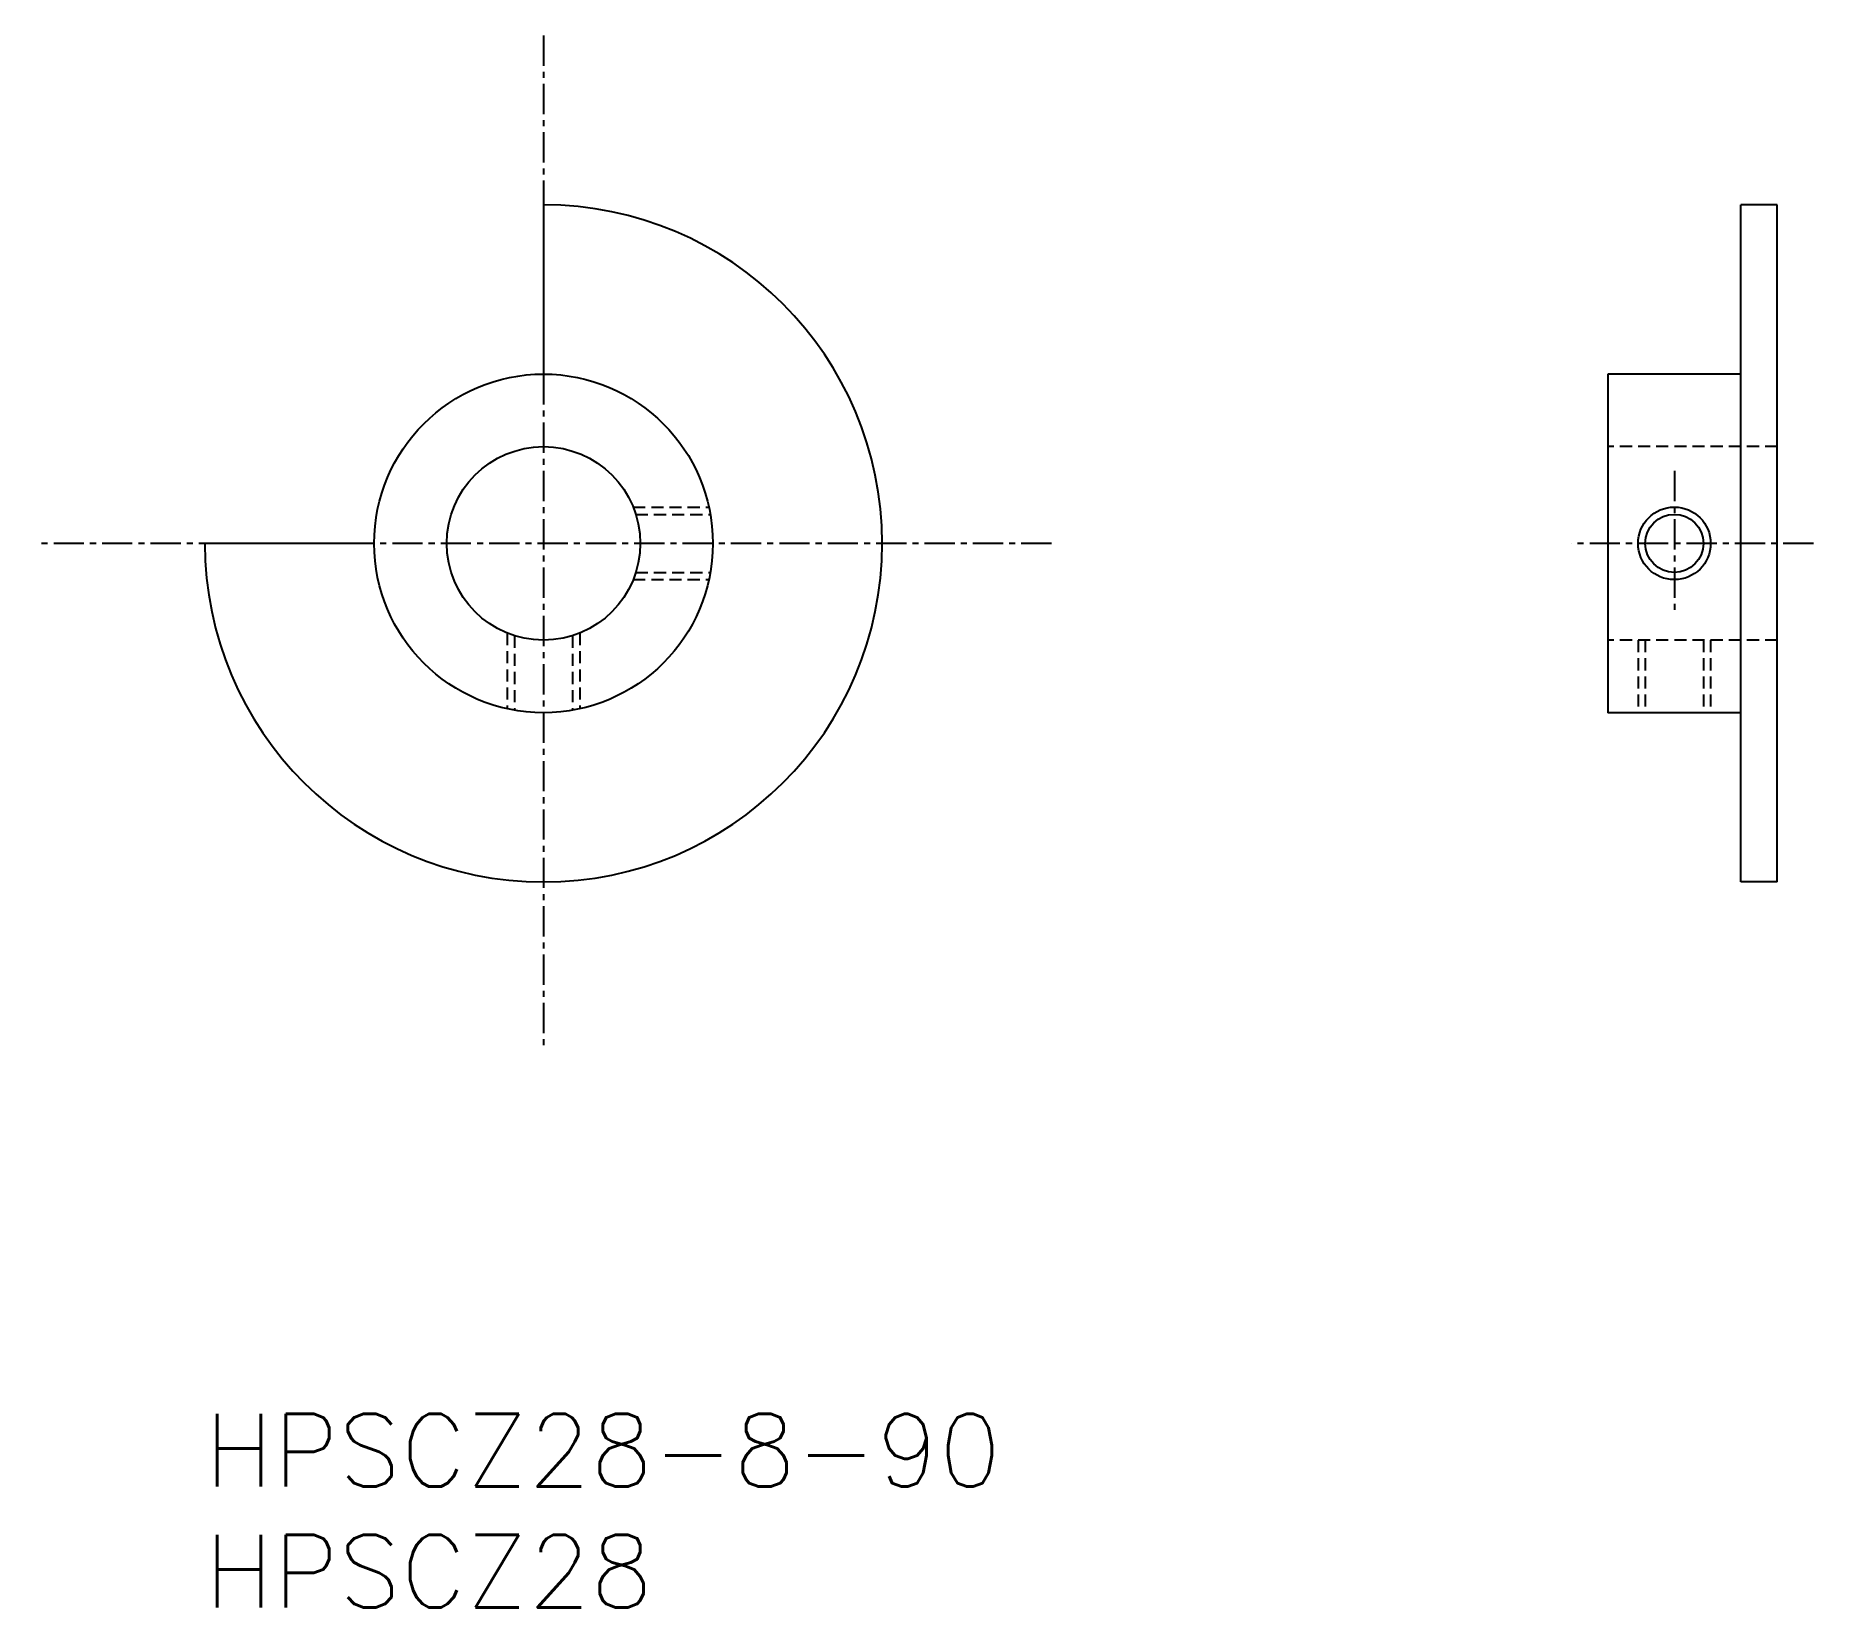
# Model space of a CAD drawing. Extents: x -54.2 to 19.3, y 72.3 to 137.3.
import ezdxf

# ---------------------------------------------------------------- set-up
doc = ezdxf.new("R2010")
doc.units = 0
doc.linetypes.add('CENTER', pattern=[2, 1.25, -0.25, 0.25, -0.25])
doc.linetypes.add('DASHED', pattern=[0.75, 0.5, -0.25])
doc.layers.get('0').update_dxf_attribs({"linetype": 'CONTINUOUS'})
doc.layers.add('CENTER', color=1, linetype='CENTER')
doc.styles.get("Standard").update_dxf_attribs({"font": 'txt.shx', "bigfont": 'bigfont.shx'})

msp = doc.modelspace()

# ---------------------------------------------------------------- linework, layer by layer
at = {"color": 7, "linetype": 'CONTINUOUS'}
for p, q in [((-33.159, 130.262), (-33.159, 123.262)), ((17.841, 130.262), (16.341, 130.262)), ((16.341, 102.262), (16.341, 130.262)), ((17.841, 102.262), (17.841, 130.262)), ((16.341, 123.262), (10.841, 123.262)), ((10.841, 123.262), (10.841, 109.262)), ((-40.159, 116.262), (-47.159, 116.262)), ((16.341, 109.262), (10.841, 109.262)), ((17.841, 102.262), (16.341, 102.262))]:
    msp.add_line(p, q, dxfattribs=at)
at = {"color": 3, "linetype": 'DASHED'}
for p, q in [((17.841, 120.262), (10.841, 120.262)), ((-29.451, 117.762), (-26.322, 117.762)), ((-29.343, 117.462), (-26.263, 117.462)), ((-29.451, 114.762), (-26.322, 114.762)), ((-29.343, 115.062), (-26.263, 115.062)), ((-34.659, 112.554), (-34.659, 109.424)), ((-31.659, 112.554), (-31.659, 109.424)), ((-34.359, 112.446), (-34.359, 109.365)), ((-31.959, 112.446), (-31.959, 109.365)), ((-31.659, 111.771), (-31.659, 111.771)), ((17.841, 112.262), (10.841, 112.262)), ((12.091, 112.262), (12.091, 109.262)), ((12.391, 112.262), (12.391, 109.262)), ((14.791, 112.262), (14.791, 109.262)), ((15.091, 112.262), (15.091, 109.262)), ((-31.659, 110.989), (-31.659, 110.989))]:
    msp.add_line(p, q, dxfattribs=at)
at = {"color": 7, "linetype": 'CONTINUOUS'}
for centre, radius in [((-33.159, 116.262), 7), ((-33.159, 116.262), 4), ((13.591, 116.262), 1.2)]:
    msp.add_circle(centre, radius, dxfattribs=at)
at = {"color": 3, "linetype": 'CONTINUOUS'}
msp.add_circle((13.591, 116.262), 1.5, dxfattribs=at)
at = {"color": 7, "linetype": 'CONTINUOUS'}
msp.add_arc((-33.159, 116.262), 14, 180, 90, dxfattribs=at)
at = {"layer": 'CENTER', "color": 1, "linetype": 'CENTER'}
for p, q in [((-33.159, 137.262), (-33.159, 95.262)), ((13.591, 119.262), (13.591, 113.262)), ((-12.159, 116.262), (-54.159, 116.262)), ((19.341, 116.262), (9.341, 116.262))]:
    msp.add_line(p, q, dxfattribs=at)

# ---------------------------------------------------------------- texts
at = {"color": 7, "linetype": 'CONTINUOUS'}
for s, p in [('HPSCZ28-8-90', (-47.159, 77.262)), ('HPSCZ28', (-47.159, 72.262))]:
    msp.add_text(s, height=3, dxfattribs=at).set_placement(p)

doc.saveas('drawing.dxf')
